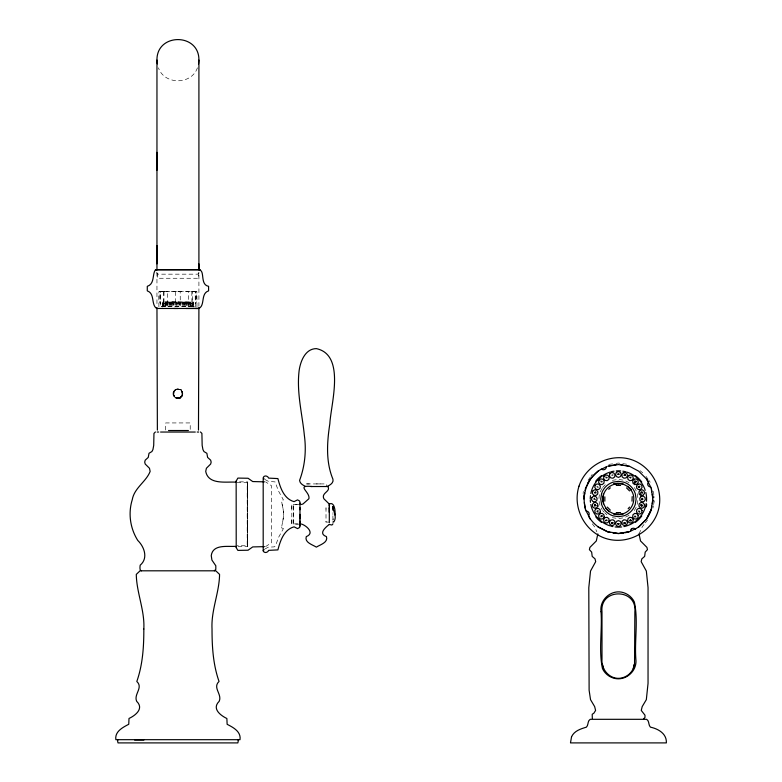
<?xml version="1.0" encoding="UTF-8"?>
<svg xmlns="http://www.w3.org/2000/svg" width="782" height="782" viewBox="0 0 782 782"><rect width="100%" height="100%" fill="white"/><g stroke="black" fill="none" stroke-linecap="round" stroke-linejoin="round"><path stroke-width="0.59" stroke-dasharray="3.91 2.93" d="M158.893 306.837L158.893 291.686L181.629 291.686M165.657 430.041L165.657 422.935L190.212 422.935L190.221 430.041M198.911 306.339L198.911 272.351M247.562 546.178L247.581 481.898L238.041 481.81M326.006 509.199L326.006 508.681M332.907 514.429L332.907 513.598M167.025 301.96L167.211 306.573L167.368 291.725M247.562 517.352L247.562 511.125M247.571 483.364L247.562 482.005L247.571 482.68M247.571 529.306L247.562 523.353M291.823 519.561L291.823 523.832L297.766 523.94M173.682 394.06C176.673 383.767 172.597 397.94 173.682 392.887M247.581 485.651L247.571 483.081M247.591 489.2L247.581 485.397M299.496 504.302L293.709 504.41L293.709 516.257L293.709 524.077L299.496 524.175M329.075 522.083L326.006 522.083L326.006 506.394M247.562 505.123L247.571 499.17M247.571 545.787L247.562 546.462L247.591 539.277M293.709 524.077L293.709 504.41M291.823 523.832L291.823 504.644L297.766 504.537M162.529 306.573L162.548 301.96L193.35 301.96L193.33 306.573L162.529 306.573L162.509 301.96M583.128 493.794L583.313 491.37M182.177 392.887C178.394 383.043 183.614 398.361 182.177 392.887L182.186 394.06M332.907 519.756L332.907 512.777M264.99 548.954L268.324 547.175L274.208 546.872L275.567 545.768L278.49 537.517L283.465 528.495L282.146 528.476L281.628 527.146L283.201 518.564A36.676 36.666 -90 0 0 282.146 504.478L281.628 501.321L282.146 500.001L282.83 499.991M652.941 508.114L653.381 505.768M653.605 504.595L654.28 501.067L653.908 496.208M173.448 391.88C170.456 398.644 182.832 401.469 182.802 393.766C182.822 386.171 170.525 388.81 173.438 395.633C184.396 408.272 185.891 379.534 173.438 391.899C174.904 388.009 180.955 388.009 182.431 391.899M192.959 306.319L192.959 301.96M188.501 303.778L191.834 303.778L192.401 302.409L192.548 291.725M193.076 307.062L193.359 306.319M164.025 291.725L163.917 306.573L163.819 301.96M191.834 291.725L191.942 306.573L192.04 301.96M193.838 306.896L194.444 306.534M639.021 533.901L642.335 526.697L644.563 523.823M602.091 488.388C597.898 494.693 597.898 503.325 602.091 509.62M634.3 510.529C639.07 503.696 639.07 494.302 634.29 487.469M182.411 395.663L179.772 398.273L181.375 397.207M197.435 67.799C191.502 85.101 164.367 85.101 158.423 67.799M190.534 306.573L190.661 301.96M333.445 518.73L332.907 520.206M588.054 480.256L590.175 477.303M590.879 476.316L592.287 474.351M645.297 522.865L647.516 519.991M164.005 306.319L163.536 301.96M167.788 301.96L168.022 306.573L168.257 301.96M172.03 301.96L172.265 306.573L172.499 301.96M176.282 301.96L176.517 306.573L176.752 301.96M180.525 301.96L180.759 306.573L180.994 301.96M182.411 301.96L182.177 306.573L181.942 301.96M183.359 301.96L183.594 306.573L183.829 301.96M186.194 301.96L186.429 306.573L186.663 301.96M189.019 301.96L189.254 306.573L189.488 301.96M190.397 301.96L190.671 306.573L190.906 301.96M161.415 306.534L194.219 306.309M174.494 390.326L176.087 389.26M602.56 487.479L605.454 484.586M629.051 515.338L624.495 517.655L618.425 518.613L612.365 517.655M177.934 398.634L179.801 398.263M612.365 480.353L618.425 479.386L624.486 480.353L629.041 482.67M608.787 464.381L614.808 463.56M616.021 463.394L618.425 463.061L628.063 464.381M265.548 546.618L271.452 542.806L271.452 485.671L265.548 481.859M282.713 499.991L283.455 499.981L278.48 490.949L275.049 481.908L268.324 481.301L264.99 479.522M238.041 546.657L247.581 546.579L247.562 482.298M196.966 306.837L196.869 291.686L195.236 291.725L195.236 303.778L196.683 301.539L196.311 291.725M175.647 291.725L175.569 303.778L180.29 303.778L180.192 291.725M164.474 291.686L160.349 291.686L160.281 306.945M185.178 291.686L196.869 291.686M163.467 291.725L163.467 302.409L164.025 303.778L167.368 303.778M172.265 301.96L173.448 301.96L173.682 306.573L173.917 301.96M173.682 301.96L174.865 301.96L175.1 306.573L175.334 301.96M177.934 301.96L179.107 301.96L179.342 306.573L179.586 301.96M162.5 303.406L193.359 303.406M169.479 303.406L172.265 303.406M237.005 482.709L247.2 482.709L247.2 545.758L237.005 545.758M306.681 483.921L309.398 483.921M316.368 483.921L321.754 483.921M306.515 483.921L326.221 483.921L326.7 486.521M177.934 291.686L181.649 291.686M191.326 291.686L193.76 291.686M176.067 398.263L177.934 398.634M176.087 398.273L173.438 395.633M640.028 470.647L642.745 472.866M602.56 510.538L604.007 511.985M604.73 512.709L606.9 514.869M161.639 306.309L162.03 306.896M592.297 523.823L594.516 526.697L596.881 531.838M188.482 306.319L188.501 291.725M645.981 476.316L648.092 479.268M648.806 480.256L650.213 482.23M191.942 306.573L192.323 301.96M281.628 527.156L282.146 528.476M162.5 306.319L162.783 307.062M163.311 301.881L163.467 302.409M162.9 306.319L163.018 301.96M653.537 491.36L653.82 494.996M193.33 306.573L193.32 301.96M326.006 521.428L326.006 522.083M291.823 508.916L291.823 504.84M247.591 493.872L247.571 491.409M247.591 534.605L247.571 537.068M199.293 272.84L197.65 274.169L158.208 274.169L156.566 272.84M198.403 272.312L198.403 278.265L157.465 278.265L157.465 272.312M195.578 306.945L195.578 291.686L159.176 291.725L159.176 301.539L160.466 303.778L160.623 291.725M188.081 301.96L187.836 306.573L187.602 301.96M185.246 301.96L185.011 306.573L184.777 301.96M185.09 301.96L184.835 306.573L184.581 301.96M178.169 301.96L177.934 306.573L177.7 301.96M171.278 301.96L171.023 306.573L170.769 301.96M171.092 301.96L170.847 306.573L170.613 301.96M169.674 301.96L169.44 306.573L169.195 301.96M166.84 301.96L166.605 306.573L166.37 301.96M165.198 301.96L165.334 306.573L165.471 301.96L165.188 306.573L164.953 301.96M156.957 272.351L156.957 306.339M282.146 504.478A36.676 36.676 89.9 0 1 282.146 523.989M173.467 392.799C172.02 398.097 180.818 400.726 182.333 395.154C184.513 389.133 174.259 386.21 173.467 392.799M182.206 394.167L182.011 394.998L182.206 394.167M181.962 395.018L180.378 397.158L181.962 395.018M180.554 397.031C178.061 399.035 173.995 397.305 173.653 394.167C173.77 396.63 177.534 399.367 180.554 397.031"/><path stroke-width="1.17" d="M156.957 263.857L156.957 245.548M156.957 170.261L156.957 152.343M198.911 307.551L198.481 430.1M198.911 269.927L198.911 263.857M264.414 481.839L252.723 481.556L248.07 478.261L237.865 478.085L236.154 481.125L236.213 547.683L237.865 550.391L248.07 550.215L252.723 546.921L264.414 546.638M263.192 478.349L263.192 550.831C264.12 553.548 267.825 552.708 268.666 550.362L277.903 549.893C280.249 540.831 283.944 529.59 294.071 526.833L297.571 528.612L299.614 527.459L299.965 526.218L299.965 502.249L299.604 501.008L297.561 499.864L294.061 501.643C283.944 498.877 280.249 487.636 277.903 478.584L268.666 478.115C267.825 475.759 264.12 474.938 263.192 477.636L264.101 479.034M299.965 525.963L299.965 520.998M299.965 518.935L299.965 516.697M299.965 516.374L299.965 514.351M299.965 509.766L299.965 507.684M329.202 524.497C326.104 526.97 317.756 533.5 326.456 536.628C328.342 542.522 320.141 544.712 316.358 547.126C312.575 544.722 304.374 542.522 306.261 536.628C315.038 533.265 306.71 525.621 301.344 523.999M329.31 506.932L329.31 508.378M333.836 521.936C337.453 516.491 332.985 511.233 332.907 506.482L332.907 510.235M332.907 507.45L332.907 506.922M634.544 663.81L634.857 611.876C637.32 587.927 599.54 587.898 601.993 611.886L601.993 659.197C600.889 670.487 611.583 681.366 623.098 677.583C629.041 675.726 633.528 670.633 634.446 664.456C634.837 662.119 633.44 668.346 633.264 668.61M600.928 480.93L601.25 481.947L602.267 481.683M604.838 496.844L604.838 501.164M632.022 501.154L632.188 496.58M603.157 496.55L603.157 501.448M625.268 523.784L625.014 522.777L623.821 523.07L625.444 523.324L623.919 523.041M605.864 476.864L606.197 477.89L607.203 477.607M635.913 517.088L635.043 515.993L634.495 516.922M156.957 269.927L156.957 60.077C156.576 32.766 199.283 32.766 198.911 60.077L198.911 269.604L156.957 269.604M198.56 63.889L198.911 60.077M630.996 521.154L630.663 520.108L629.569 520.959M332.985 522.22L333.073 521.76M594.662 492.719L595.092 493.256L595.268 491.751L596.138 492.885M640.702 505.143L641.582 506.257L642.13 505.309L641.162 504.771L641.787 504.771L642.1 505.964L641.084 504.693M263.192 550.831L264.111 549.433M334.94 514.986C335.556 511.223 334.51 501.311 329.31 503.989M583.792 499.004L584.741 493.061M585.122 490.685L585.493 488.3L590.41 478.652L598.074 470.989M603.44 494.136L602.668 499.004L603.44 503.872M647.613 517.264A34.428 34.428 0 0 0 651.171 509.639L652.872 499.004L651.191 488.359M651.543 508.515L651.924 506.14M652.305 503.755L652.872 500.197A34.428 34.428 0 0 1 652.667 502.591M605.727 520.441L607.203 520.255M597.829 533.901L596.324 540.948L589.911 547.38L589.393 549.658L591.651 552.102L592.209 556.422L595.024 558.847L595.688 561.662L590.527 571.046L588.797 587.673L589.12 690.232L590.527 699.655L594.652 706.596L595.601 710.427L593.89 713.164L592.209 714.279L592.316 718.502M603.215 496.57C604.603 485.622 618.758 479.698 627.467 486.531M633.43 668.024L634.446 664.456M236.154 547.351L236.496 546.774M601.28 469.132C587.595 477.167 580.948 494.488 585.669 509.649M651.181 509.649L646.294 519.248L638.679 526.873L635.58 528.876M651.357 509.708L646.44 519.356L638.786 527.019M332.966 523.832L331.959 525.025L329.31 524.487M596.207 505.573L594.799 505.749L595.102 504.605L594.75 505.798L595.102 504.605M635.619 482.083L635.913 481.038M611.436 523.178L613.068 522.972L612.511 522.523L611.456 523.109M638.268 486.414L639.686 486.238L638.728 487.44L639.823 486.815L638.337 487M640.634 492.445L641.592 491.888L642.13 492.865M641.827 498.388L641.523 499.463M634.867 480.744L634.564 481.8M611.534 523.06L612.941 522.894M628.151 508.73L629.559 507.088M597.116 511.135L598.044 510.646M606.197 519.971L605.855 521.008M608.699 489.278L610.341 487.87M594.428 498.193L593.919 499.16L595.317 499.336M639.217 512.269L639.744 511.301L638.347 511.135M612.922 474.967L611.925 475.231M601.29 469.347L606.656 466.619M630.204 531.389L635.561 528.661M214.366 570.811L215.812 569.374L215.812 565.777L211.922 560.088L211.248 555.65C212.812 544.008 227.288 546.872 235.431 546.335M155.423 431.957L153.956 433.394L153.712 445.378L152.94 449.562L151.913 451.546L149.01 453.277L148.248 457.421L145.227 460.158L144.699 462.113L145.208 464.039L149.47 468.262L150.144 471.409C146.185 481.751 134.309 487.851 132.256 499.708C127.984 513.315 130.193 528.446 137.788 540.46C144.377 546.862 148.404 558.338 140.193 565.181C139.958 566.872 139.724 568.758 140.447 570.352L141.493 570.811M327.58 486.15C330.258 485.114 333.963 482.533 332.927 479.19C325.635 461.595 327.032 442.133 329.838 423.746C330.884 403.815 345.83 354.911 316.368 348.625C305.254 348.664 300.464 361.274 299.144 370.521C296.446 392.271 302.214 413.786 304.354 435.32C306.436 450.5 304.96 466.043 299.584 480.383C299.848 483.237 302.702 485.192 305.156 486.15M643.527 718.922L644.974 717.485L644.974 715.178L641.26 710.427L642.198 706.596L646.333 699.655L648.043 683.36L648.053 587.673L646.333 571.046L641.162 561.662L641.836 558.847L644.642 556.422L645.199 552.102L647.457 549.658L646.939 547.38L640.526 540.948L639.021 533.901M617.809 523.901L619.051 523.901M619.051 474.107L617.809 474.107M619.031 474.175L617.829 474.175M617.829 523.832L619.031 523.832L617.888 523.813M118.004 740.026L117.505 740.505L118.004 742.9L237.845 742.9L238.354 740.505L237.845 740.026M606.578 466.678L606.304 467.059A2.835 2.835 0 0 1 603.587 469.757A2.835 2.835 0 0 1 601.769 469.19M630.282 531.32L630.556 530.939A2.835 2.835 0 0 1 631.279 529.179M620.859 514.214C631.817 512.845 637.682 498.701 630.908 489.972M199.693 270.044C204.982 271.256 199.909 284.716 208.579 286.32L208.589 290.875C200.397 293.436 205.353 305.537 198.804 308.47L156.644 308.47C150.858 304.667 155.207 293.612 147.28 290.875L147.29 286.32C154.914 283.964 152.148 274.081 155.393 269.868L200.466 269.868M608.914 465.886L616.05 464.752M617.457 483.393L613.557 484.019L618.425 483.247L623.293 484.009M629.129 531.936L618.425 533.637L612.482 532.689M607.78 466.248L618.425 464.557L629.07 466.248M623.293 513.989L618.425 514.761L613.557 513.989M629.07 531.76L618.425 533.441L607.78 531.76L598.181 526.863A34.428 34.428 0 0 1 590.566 519.248L588.553 516.159M598.25 512.044L597.145 511.731M642.002 499.825L642.941 499.287L642.423 498.33M301.344 504.468L302.947 504.019L308.89 498.74C310.493 491.917 295.019 484.84 312.116 486.521M620.869 514.273L615.972 514.273M618.425 512.767L616.265 512.591L620.585 512.591M173.78 308.47L177.934 308.47M186.077 308.47L199.215 308.46M168.521 430.52L188.403 430.52M157.192 432.045L158.648 432.045M160.574 432.045L195.285 432.045M197.211 432.045L198.667 432.045M310.708 486.521L321.783 486.521M322.018 486.521L327.678 486.521M134.592 740.016L143.898 740.026M155.823 269.868L156.165 270.044M195.627 308.46L197.592 308.47M586.197 511.125L587.292 511.291A2.825 2.825 0 0 1 589.178 513.842A2.835 2.835 0 0 1 588.611 515.661M235.431 482.142C225.617 481.604 208.344 484.908 205.715 471.399L206.399 468.262L210.661 464.039L211.16 462.113L210.641 460.158L207.611 457.411L206.878 453.306L203.985 451.585L202.939 449.582L202.157 445.378L201.903 433.394L200.446 431.957M598.054 487.225L597.106 486.707M620.8 464.752L623.186 465.124M625.561 465.505L627.936 465.886M610.107 532.307L607.731 531.936L598.074 527.019M607.291 507.088L610.341 510.138M615.991 514.214C609.51 513.148 604.242 507.938 603.215 501.428M327.873 486.521C331.138 491.624 320.943 492.709 323.836 498.73L329.202 503.979M629.129 466.072L638.669 471.145L646.294 478.76L648.307 481.849M623.919 475.094L625.404 474.889L624.319 475.466L625.317 474.928L624.789 473.98M602.287 516.208L601.241 515.934L600.938 516.961M635.316 528.994L635.092 528.818A2.835 2.835 0 0 0 633.264 528.251A2.825 2.825 0 0 0 631.279 529.179M627.496 486.482L630.957 489.943M626.509 487.87L629.559 490.92M634.114 482.582L635.013 483.403M640.35 493.52L641.25 494.332M627.692 486.257L631.172 489.737M605.679 508.271L609.168 511.751M236.496 481.692L236.154 481.125M646.44 478.652L651.357 488.3M590.41 519.356L585.493 509.708L584.359 502.572M157.377 430.1L156.957 307.551M650.751 487.157L649.568 486.717A2.825 2.825 0 0 1 647.672 484.166A2.835 2.835 0 0 1 647.848 483.061M602.306 663.83L603.587 668.63M651.543 489.493L651.924 491.868M652.305 494.244L652.872 497.811A34.428 34.428 0 0 0 652.667 495.417M629.569 477.186L630.663 478.037L630.996 477M156.957 60.077L157.309 63.889M329.202 504.175L329.202 505.71M299.965 503.1L299.965 504.194M329.31 505.211L329.31 522.718M329.202 508.535L329.202 512.239M646.724 504.644A28.856 28.856 0 0 1 646.196 506.844M641.768 515.964A28.856 28.856 0 0 1 635.385 522.347M601.466 522.347A28.856 28.856 0 0 1 595.757 516.863M595.757 481.145A28.856 28.856 0 0 1 601.466 475.661M635.385 475.661A28.856 28.856 0 0 1 641.768 482.044M645.815 492.416A28.162 28.162 0 0 1 646.499 501.203M646.235 503.413A28.162 28.162 0 0 1 623.899 526.599M621.7 526.951A28.162 28.162 0 0 1 615.102 526.941M612.902 526.589A28.162 28.162 0 0 1 610.742 526.071M609.696 525.758A28.162 28.162 0 0 1 601.857 521.75A28.162 28.162 0 0 1 590.811 504.507M595.649 482.416A28.162 28.162 0 0 1 609.745 472.191M610.791 471.869A28.162 28.162 0 0 1 614.046 471.165M616.255 470.901A28.162 28.162 0 0 1 620.644 470.901M622.853 471.165A28.162 28.162 0 0 1 626.099 471.888M627.144 472.201A28.162 28.162 0 0 1 645.218 490.304M590.459 502.308A28.162 28.162 0 0 1 590.293 500.099M590.273 499.004A28.162 28.162 0 0 1 590.469 495.7M590.821 493.501A28.162 28.162 0 0 1 595.659 482.465M627.926 532.102A34.428 34.428 0 0 1 625.59 532.679M623.205 533.099A34.428 34.428 0 0 1 620.8 533.353M616.04 533.353A34.428 34.428 0 0 1 613.635 533.099M584.076 496.619A34.428 34.428 0 0 1 584.32 494.214M587.468 483.911A34.428 34.428 0 0 1 590.566 478.77M601.016 611.759C602.404 630.615 598.474 650.135 602.502 668.678C604.584 673.136 608.464 676.479 613.147 677.984C625.004 681.953 637.565 671.308 635.844 658.982C634.456 640.116 638.386 620.585 634.358 602.023C632.247 597.477 628.229 594.125 623.469 592.629C611.641 588.875 599.286 599.511 601.016 611.759M143.829 629.021C143.868 646.694 142.735 664.7 136.811 681.474C143.624 687.73 133.38 694.269 136.713 701.376C144.211 708.56 135.511 715.432 129.001 718.462L128.756 724.279C122.803 727.377 114.612 731.551 115.853 739.684L240.006 739.694C241.247 731.59 233.114 727.358 227.132 724.318L226.878 718.502C220.397 715.422 211.639 708.58 219.155 701.356C222.469 694.25 212.245 687.73 219.048 681.464C213.115 664.7 212 646.694 212.03 629.021C210.993 610.419 219.361 592.521 219.566 574.389L215.803 570.811L140.066 570.811L136.293 574.389C136.508 592.521 144.865 610.419 143.829 629.021M591.837 497.508L591.563 499.766L592.932 501.545L595.082 501.849L596.803 500.509L597.077 498.261L595.718 496.453L593.558 496.159L591.837 497.508M592.668 491.184L592.394 493.452L593.773 495.231L595.923 495.524L597.644 494.195L597.927 491.946L596.549 490.138L594.398 489.845L592.668 491.184M595.102 485.299L594.828 487.567L596.197 489.346L598.347 489.64L600.068 488.31L600.351 486.062L598.983 484.253L596.822 483.96L595.102 485.299M598.914 480.256L598.641 482.523L600.009 484.293L602.16 484.596L603.88 483.266L604.163 481.008L602.795 479.2L600.635 478.907L598.914 480.256M603.909 476.336L603.636 478.604L605.004 480.373L607.155 480.676L608.875 479.346L609.168 477.098L607.79 475.29L605.63 474.997L603.909 476.336M609.725 473.863L609.452 476.13L610.83 477.9L612.98 478.203L614.701 476.873L614.984 474.625L613.606 472.817L611.456 472.524L609.725 473.863M627.399 521.877L627.125 524.145L625.404 525.484L623.244 525.191L621.876 523.383L622.159 521.135L623.88 519.805L626.03 520.098L627.399 521.877M633.225 519.404L632.951 521.672L631.221 523.011L629.07 522.718L627.692 520.91L627.975 518.662L629.696 517.332L631.846 517.625L633.225 519.404M638.22 515.485L637.946 517.752L636.216 519.092L634.065 518.808L632.687 517L632.97 514.742L634.691 513.412L636.841 513.715L638.22 515.485M642.032 510.441L641.758 512.699L640.028 514.048L637.868 513.754L636.499 511.946L636.783 509.698L638.503 508.368L640.654 508.662L642.032 510.441M644.456 504.556L644.182 506.824L642.462 508.163L640.302 507.87L638.933 506.062L639.217 503.813L640.937 502.484L643.087 502.777L644.456 504.556M578.993 486.189C572.18 507.332 584.496 531.525 605.61 538.436C626.753 545.25 650.956 532.933 657.858 511.819C664.68 490.676 652.354 466.483 631.24 459.572C610.097 452.758 585.904 465.075 578.993 486.189M601.602 493.54L600.742 499.004L601.602 504.468A17.654 17.654 0 0 0 613.01 515.827L618.425 516.697L623.889 515.827A17.654 17.654 0 0 0 635.248 504.468L636.118 499.004L635.248 493.54A17.654 17.654 0 0 0 623.841 482.181L618.425 481.311L612.961 482.181A17.654 17.654 0 0 0 601.602 493.54M571.544 736.8L570.479 742.9L666.372 742.9C666.851 733.692 658.317 728.844 650.468 727.162C648.17 725.031 649.559 720.984 646.616 719.313L590.234 719.313C587.302 720.984 588.68 725.031 586.383 727.162C580.635 728.912 574.252 730.838 571.544 736.8M621.289 523.529L620.439 525.641L618.425 526.491L616.421 525.651L615.561 523.549L616.421 521.447L618.425 520.607L620.429 521.457L621.289 523.529M616.421 472.357L615.561 474.459L616.421 476.551L618.425 477.401L620.429 476.551L621.289 474.478L620.439 472.367L618.425 471.517L616.421 472.357M636.049 481.595L635.658 482.132L636.049 481.595M600.351 511.946L598.983 513.754L596.822 514.048L595.102 512.699L594.828 510.441L596.197 508.662L598.347 508.368L600.068 509.698L600.351 511.946M597.927 506.062L596.549 507.87L594.398 508.163L592.668 506.824L592.394 504.556L593.773 502.777L595.923 502.484L597.644 503.813L597.927 506.062M623.244 472.817L621.876 474.625L622.159 476.873L623.88 478.203L626.03 477.91L627.399 476.13L627.125 473.863L625.404 472.524L623.244 472.817M629.07 475.29L627.692 477.098L627.975 479.346L629.696 480.676L631.846 480.373L633.225 478.604L632.951 476.336L631.221 474.997L629.07 475.29M604.163 517L602.795 518.808L600.635 519.092L598.914 517.752L598.641 515.485L600.009 513.715L602.16 513.412L603.88 514.742L604.163 517M634.065 479.2L632.687 481.008L632.97 483.266L634.691 484.596L636.841 484.293L638.22 482.523L637.946 480.256L636.216 478.907L634.065 479.2M609.158 520.91L607.79 522.718L605.63 523.011L603.909 521.672L603.636 519.404L605.004 517.625L607.155 517.332L608.875 518.662L609.158 520.91M637.877 484.253L636.499 486.062L636.783 488.31L638.503 489.64L640.654 489.346L642.032 487.567L641.758 485.299L640.028 483.96L637.877 484.253M614.984 523.383L613.606 525.191L611.456 525.484L609.725 524.145L609.452 521.877L610.83 520.098L612.98 519.805L614.701 521.135L614.984 523.383M640.302 490.138L638.933 491.946L639.217 494.195L640.937 495.524L643.087 495.231L644.456 493.452L644.182 491.184L642.462 489.845L640.302 490.138M641.132 496.453L639.764 498.261L640.047 500.509L641.768 501.849L643.918 501.545L645.297 499.766L645.023 497.508L643.293 496.159L641.132 496.453M601.866 515.788L601.192 515.885L601.896 515.788M618.425 485.241L616.265 485.417L620.585 485.417L618.425 485.241M630.712 520.079L630.028 520.001L631.152 520.646L630.712 520.079M642.188 492.875L642.11 492.21L642.188 492.875"/></g></svg>
